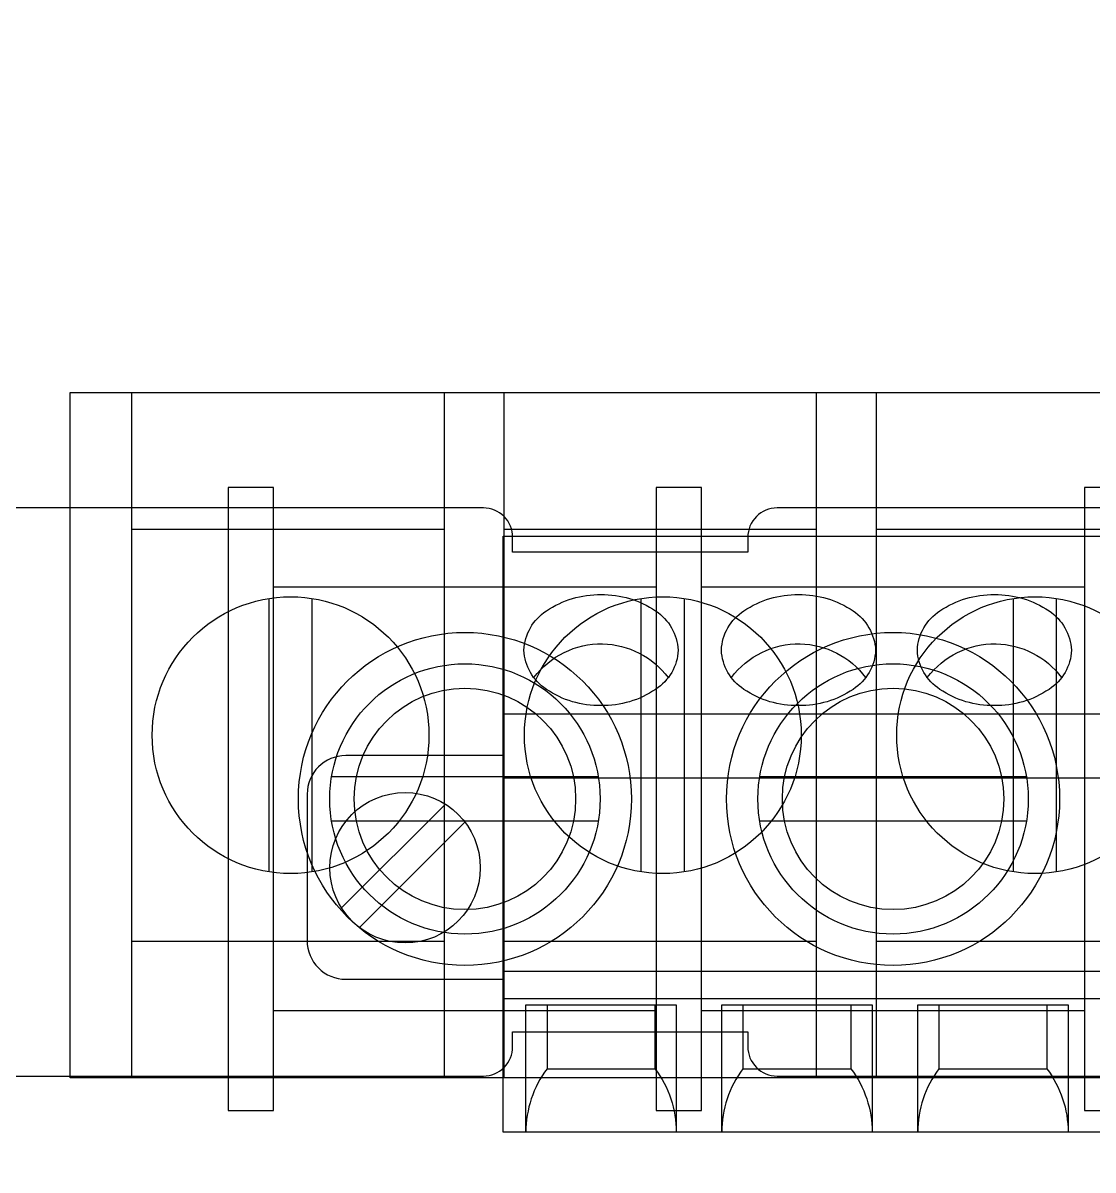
# Model space of a CAD drawing. Extents: x 0.3 to 23.7, y 0.2 to 17.5.
# Drawn here: x 20.304 to 21.396, y 2.016 to 3.187 of the extents above; entities that cross this region are included whole.
import ezdxf

# ---------------------------------------------------------------- set-up
doc = ezdxf.new("R2010")
doc.units = 0
doc.header["$MEASUREMENT"] = 0
for name, color, linetype in [('5_01__0-__EMPTY', 7, 'CONTINUOUS'), ('5_02__8-___4__ACI', 7, 'CONTINUOUS'), ('5_03__C-___4__DI_-__3__DO_', 7, 'CONTINUOUS'), ('5_04__2X___8__DO__STANDARD', 7, 'CONTINUOUS'), ('5_05__2A___8__DO__STANDARD', 7, 'CONTINUOUS'), ('5_06__2B___8__DO__STANDARD', 7, 'CONTINUOUS'), ('5_07__2C___8__DO__STANDARD', 7, 'CONTINUOUS'), ('5_08__3-___8__DI', 7, 'CONTINUOUS'), ('5_09__5-___8__AI', 7, 'CONTINUOUS'), ('5_10__6-___4__AI_-__4__AO_', 7, 'CONTINUOUS'), ('5_11__E___4__ACI_-__3__AVI', 7, 'CONTINUOUS'), ('7_00_____DWG', 7, 'CONTINUOUS')]:
    doc.layers.add(name, color=color, linetype=linetype)

msp = doc.modelspace()

# ---------------------------------------------------------------- linework, layer by layer
at = {"layer": '5_01__0-__EMPTY'}
for points in [[(22.0388, 2.6917), (21.0736, 2.6917, 0.414214), (21.0437, 2.6618), (21.0437, 2.6467), (20.8037, 2.6467), (20.8037, 2.6618, 0.414214), (20.7738, 2.6917), (19.8786, 2.6917, 0.414214)], [(19.8786, 2.1117), (20.7738, 2.1117, 0.414214), (20.8037, 2.1416), (20.8037, 2.1567), (21.0437, 2.1567), (21.0437, 2.1416, 0.414214), (21.0736, 2.1117), (22.0388, 2.1117, 0.414214)]]:
    msp.add_lwpolyline(points, format="xyb", dxfattribs=at)
at = {"layer": '5_02__8-___4__ACI'}
for points in [[(20.5596, 2.0765), (20.5596, 2.7126), (20.5133, 2.7126), (20.5133, 2.0765)], [(20.9966, 2.0765), (20.9966, 2.7126), (20.9503, 2.7126), (20.9503, 2.0765)], [(21.4336, 2.0765), (21.4336, 2.7126), (21.3873, 2.7126), (21.3873, 2.0765)]]:
    msp.add_lwpolyline(points, close=True, dxfattribs=at)
for points in [[(20.9503, 2.6108), (20.5596, 2.6108)], [(21.3873, 2.6108), (20.9966, 2.6108)], [(20.8911, 2.4171), (20.6188, 2.4171)], [(21.3281, 2.4171), (21.0558, 2.4171)], [(20.6188, 2.3721), (20.8911, 2.3721)], [(21.0558, 2.3721), (21.3281, 2.3721)], [(20.9503, 2.1783), (20.5596, 2.1783)], [(21.3873, 2.1783), (20.9966, 2.1783)]]:
    msp.add_lwpolyline(points, dxfattribs=at)
for centre, radius in [((20.755, 2.3946), 0.17), ((21.192, 2.3946), 0.17), ((20.755, 2.3946), 0.138), ((21.192, 2.3946), 0.138), ((20.755, 2.3946), 0.113), ((21.192, 2.3946), 0.113)]:
    msp.add_circle(centre, radius, dxfattribs=at)
at = {"layer": '5_03__C-___4__DI_-__3__DO_'}
msp.add_lwpolyline([(20.7939, 2.663), (22.3939, 2.663), (22.3939, 2.0543), (20.7939, 2.0543)], close=True, dxfattribs=at)
for points in [[(20.8152, 2.5465, -0.244062), (20.8382, 2.5866, -0.154167), (20.8939, 2.6032, -0.154167), (20.9496, 2.5866, -0.236767), (20.9727, 2.5465, -0.24406), (20.9496, 2.5065, -0.154167), (20.8939, 2.4899, -0.154167), (20.8382, 2.5065, -0.244061)], [(21.0168, 2.5465, -0.244062), (21.0398, 2.5866, -0.154167), (21.0955, 2.6032, -0.154167), (21.1512, 2.5866, -0.236767), (21.1742, 2.5465, -0.24406), (21.1512, 2.5065, -0.154167), (21.0955, 2.4899, -0.154167), (21.0398, 2.5065, -0.244061)], [(21.2168, 2.5465, -0.244062), (21.2398, 2.5866, -0.154167), (21.2955, 2.6032, -0.154167), (21.3512, 2.5866, -0.236767), (21.3742, 2.5465, -0.24406), (21.3512, 2.5065, -0.154167), (21.2955, 2.4899, -0.154167), (21.2398, 2.5065, -0.244061)]]:
    msp.add_lwpolyline(points, format="xyb", close=True, dxfattribs=at)
for points in [[(20.8253, 2.5185, -0.001746), (20.8254, 2.5186, -0.240907), (20.8955, 2.5529, -0.231198), (20.9624, 2.5186, -0.005828), (20.9627, 2.5187)], [(21.0268, 2.5185, -0.001746), (21.027, 2.5186, -0.240907), (21.0971, 2.5529, -0.231198), (21.164, 2.5186, -0.005828), (21.1643, 2.5187)], [(21.2268, 2.5185, -0.001746), (21.227, 2.5186, -0.240907), (21.2971, 2.5529, -0.231198), (21.364, 2.5186, -0.005828), (21.3643, 2.5187)], [(20.7939, 2.4388), (20.6333, 2.4388, 0.414169), (20.5939, 2.3995), (20.5939, 2.2499, 0.414258), (20.6333, 2.2105), (20.7939, 2.2105)], [(20.8388, 2.1844), (20.8388, 2.1192, 0.162853), (20.8172, 2.0543, 1.944453)], [(20.949, 2.1844), (20.949, 2.1192, -0.162853), (20.9707, 2.0543, -1.944453)], [(21.0388, 2.1844), (21.0388, 2.1192, 0.162853), (21.0172, 2.0543, 1.944453)], [(21.149, 2.1844), (21.149, 2.1192, -0.162853), (21.1707, 2.0543, -1.944453)], [(21.2388, 2.1844), (21.2388, 2.1192, 0.162853), (21.2172, 2.0543, 1.944453)], [(21.349, 2.1844), (21.349, 2.1192, -0.162853), (21.3707, 2.0543, -1.944453)]]:
    msp.add_lwpolyline(points, format="xyb", dxfattribs=at)
for points in [[(20.7939, 2.4814), (22.3939, 2.4814)], [(20.7939, 2.416), (22.3939, 2.416)], [(20.629, 2.2833), (20.735, 2.3893)], [(20.6474, 2.2633), (20.755, 2.3709)], [(20.7939, 2.2189), (22.3939, 2.2189)], [(20.7939, 2.191), (22.3939, 2.191)], [(20.8172, 2.0543), (20.8172, 2.1844), (20.9707, 2.1844), (20.9707, 2.0543)], [(21.0172, 2.0543), (21.0172, 2.1844), (21.1707, 2.1844), (21.1707, 2.0543)], [(21.2172, 2.0543), (21.2172, 2.1844), (21.3707, 2.1844), (21.3707, 2.0543)], [(20.8388, 2.1192), (20.949, 2.1192)], [(21.0388, 2.1192), (21.149, 2.1192)], [(21.2388, 2.1192), (21.349, 2.1192)]]:
    msp.add_lwpolyline(points, dxfattribs=at)
msp.add_circle((20.6939, 2.3244), 0.0768, dxfattribs=at)
at = {"layer": '5_04__2X___8__DO__STANDARD'}
msp.add_lwpolyline([(20.7939, 2.663), (22.3939, 2.663), (22.3939, 2.0543), (20.7939, 2.0543)], close=True, dxfattribs=at)
for points in [[(20.8152, 2.5465, -0.244062), (20.8382, 2.5866, -0.154167), (20.8939, 2.6032, -0.154167), (20.9496, 2.5866, -0.236767), (20.9727, 2.5465, -0.24406), (20.9496, 2.5065, -0.154167), (20.8939, 2.4899, -0.154167), (20.8382, 2.5065, -0.244061)], [(21.0168, 2.5465, -0.244062), (21.0398, 2.5866, -0.154167), (21.0955, 2.6032, -0.154167), (21.1512, 2.5866, -0.236767), (21.1742, 2.5465, -0.24406), (21.1512, 2.5065, -0.154167), (21.0955, 2.4899, -0.154167), (21.0398, 2.5065, -0.244061)], [(21.2168, 2.5465, -0.244062), (21.2398, 2.5866, -0.154167), (21.2955, 2.6032, -0.154167), (21.3512, 2.5866, -0.236767), (21.3742, 2.5465, -0.24406), (21.3512, 2.5065, -0.154167), (21.2955, 2.4899, -0.154167), (21.2398, 2.5065, -0.244061)]]:
    msp.add_lwpolyline(points, format="xyb", close=True, dxfattribs=at)
for points in [[(20.8253, 2.5185, -0.001746), (20.8254, 2.5186, -0.240907), (20.8955, 2.5529, -0.231198), (20.9624, 2.5186, -0.005828), (20.9627, 2.5187)], [(21.0268, 2.5185, -0.001746), (21.027, 2.5186, -0.240907), (21.0971, 2.5529, -0.231198), (21.164, 2.5186, -0.005828), (21.1643, 2.5187)], [(21.2268, 2.5185, -0.001746), (21.227, 2.5186, -0.240907), (21.2971, 2.5529, -0.231198), (21.364, 2.5186, -0.005828), (21.3643, 2.5187)], [(20.7939, 2.4388), (20.6333, 2.4388, 0.414169), (20.5939, 2.3995), (20.5939, 2.2499, 0.414258), (20.6333, 2.2105), (20.7939, 2.2105)], [(20.8388, 2.1844), (20.8388, 2.1192, 0.162853), (20.8172, 2.0543, 1.944453)], [(20.949, 2.1844), (20.949, 2.1192, -0.162853), (20.9707, 2.0543, -1.944453)], [(21.0388, 2.1844), (21.0388, 2.1192, 0.162853), (21.0172, 2.0543, 1.944453)], [(21.149, 2.1844), (21.149, 2.1192, -0.162853), (21.1707, 2.0543, -1.944453)], [(21.2388, 2.1844), (21.2388, 2.1192, 0.162853), (21.2172, 2.0543, 1.944453)], [(21.349, 2.1844), (21.349, 2.1192, -0.162853), (21.3707, 2.0543, -1.944453)]]:
    msp.add_lwpolyline(points, format="xyb", dxfattribs=at)
for points in [[(20.7939, 2.4814), (22.3939, 2.4814)], [(20.7939, 2.416), (22.3939, 2.416)], [(20.629, 2.2833), (20.735, 2.3893)], [(20.6474, 2.2633), (20.755, 2.3709)], [(20.7939, 2.2189), (22.3939, 2.2189)], [(20.7939, 2.191), (22.3939, 2.191)], [(20.8172, 2.0543), (20.8172, 2.1844), (20.9707, 2.1844), (20.9707, 2.0543)], [(21.0172, 2.0543), (21.0172, 2.1844), (21.1707, 2.1844), (21.1707, 2.0543)], [(21.2172, 2.0543), (21.2172, 2.1844), (21.3707, 2.1844), (21.3707, 2.0543)], [(20.8388, 2.1192), (20.949, 2.1192)], [(21.0388, 2.1192), (21.149, 2.1192)], [(21.2388, 2.1192), (21.349, 2.1192)]]:
    msp.add_lwpolyline(points, dxfattribs=at)
msp.add_circle((20.6939, 2.3244), 0.0768, dxfattribs=at)
at = {"layer": '5_05__2A___8__DO__STANDARD'}
msp.add_lwpolyline([(20.7939, 2.663), (22.3939, 2.663), (22.3939, 2.0543), (20.7939, 2.0543)], close=True, dxfattribs=at)
for points in [[(20.8152, 2.5465, -0.244062), (20.8382, 2.5866, -0.154167), (20.8939, 2.6032, -0.154167), (20.9496, 2.5866, -0.236767), (20.9727, 2.5465, -0.24406), (20.9496, 2.5065, -0.154167), (20.8939, 2.4899, -0.154167), (20.8382, 2.5065, -0.244061)], [(21.0168, 2.5465, -0.244062), (21.0398, 2.5866, -0.154167), (21.0955, 2.6032, -0.154167), (21.1512, 2.5866, -0.236767), (21.1742, 2.5465, -0.24406), (21.1512, 2.5065, -0.154167), (21.0955, 2.4899, -0.154167), (21.0398, 2.5065, -0.244061)], [(21.2168, 2.5465, -0.244062), (21.2398, 2.5866, -0.154167), (21.2955, 2.6032, -0.154167), (21.3512, 2.5866, -0.236767), (21.3742, 2.5465, -0.24406), (21.3512, 2.5065, -0.154167), (21.2955, 2.4899, -0.154167), (21.2398, 2.5065, -0.244061)]]:
    msp.add_lwpolyline(points, format="xyb", close=True, dxfattribs=at)
for points in [[(20.8253, 2.5185, -0.001746), (20.8254, 2.5186, -0.240907), (20.8955, 2.5529, -0.231198), (20.9624, 2.5186, -0.005828), (20.9627, 2.5187)], [(21.0268, 2.5185, -0.001746), (21.027, 2.5186, -0.240907), (21.0971, 2.5529, -0.231198), (21.164, 2.5186, -0.005828), (21.1643, 2.5187)], [(21.2268, 2.5185, -0.001746), (21.227, 2.5186, -0.240907), (21.2971, 2.5529, -0.231198), (21.364, 2.5186, -0.005828), (21.3643, 2.5187)], [(20.7939, 2.4388), (20.6333, 2.4388, 0.414169), (20.5939, 2.3995), (20.5939, 2.2499, 0.414258), (20.6333, 2.2105), (20.7939, 2.2105)], [(20.8388, 2.1844), (20.8388, 2.1192, 0.162853), (20.8172, 2.0543, 1.944453)], [(20.949, 2.1844), (20.949, 2.1192, -0.162853), (20.9707, 2.0543, -1.944453)], [(21.0388, 2.1844), (21.0388, 2.1192, 0.162853), (21.0172, 2.0543, 1.944453)], [(21.149, 2.1844), (21.149, 2.1192, -0.162853), (21.1707, 2.0543, -1.944453)], [(21.2388, 2.1844), (21.2388, 2.1192, 0.162853), (21.2172, 2.0543, 1.944453)], [(21.349, 2.1844), (21.349, 2.1192, -0.162853), (21.3707, 2.0543, -1.944453)]]:
    msp.add_lwpolyline(points, format="xyb", dxfattribs=at)
for points in [[(20.7939, 2.4814), (22.3939, 2.4814)], [(20.7939, 2.416), (22.3939, 2.416)], [(20.629, 2.2833), (20.735, 2.3893)], [(20.6474, 2.2633), (20.755, 2.3709)], [(20.7939, 2.2189), (22.3939, 2.2189)], [(20.7939, 2.191), (22.3939, 2.191)], [(20.8172, 2.0543), (20.8172, 2.1844), (20.9707, 2.1844), (20.9707, 2.0543)], [(21.0172, 2.0543), (21.0172, 2.1844), (21.1707, 2.1844), (21.1707, 2.0543)], [(21.2172, 2.0543), (21.2172, 2.1844), (21.3707, 2.1844), (21.3707, 2.0543)], [(20.8388, 2.1192), (20.949, 2.1192)], [(21.0388, 2.1192), (21.149, 2.1192)], [(21.2388, 2.1192), (21.349, 2.1192)]]:
    msp.add_lwpolyline(points, dxfattribs=at)
msp.add_circle((20.6939, 2.3244), 0.0768, dxfattribs=at)
at = {"layer": '5_06__2B___8__DO__STANDARD'}
msp.add_lwpolyline([(20.7939, 2.663), (22.3939, 2.663), (22.3939, 2.0543), (20.7939, 2.0543)], close=True, dxfattribs=at)
for points in [[(20.8152, 2.5465, -0.244062), (20.8382, 2.5866, -0.154167), (20.8939, 2.6032, -0.154167), (20.9496, 2.5866, -0.236767), (20.9727, 2.5465, -0.24406), (20.9496, 2.5065, -0.154167), (20.8939, 2.4899, -0.154167), (20.8382, 2.5065, -0.244061)], [(21.0168, 2.5465, -0.244062), (21.0398, 2.5866, -0.154167), (21.0955, 2.6032, -0.154167), (21.1512, 2.5866, -0.236767), (21.1742, 2.5465, -0.24406), (21.1512, 2.5065, -0.154167), (21.0955, 2.4899, -0.154167), (21.0398, 2.5065, -0.244061)], [(21.2168, 2.5465, -0.244062), (21.2398, 2.5866, -0.154167), (21.2955, 2.6032, -0.154167), (21.3512, 2.5866, -0.236767), (21.3742, 2.5465, -0.24406), (21.3512, 2.5065, -0.154167), (21.2955, 2.4899, -0.154167), (21.2398, 2.5065, -0.244061)]]:
    msp.add_lwpolyline(points, format="xyb", close=True, dxfattribs=at)
for points in [[(20.8253, 2.5185, -0.001746), (20.8254, 2.5186, -0.240907), (20.8955, 2.5529, -0.231198), (20.9624, 2.5186, -0.005828), (20.9627, 2.5187)], [(21.0268, 2.5185, -0.001746), (21.027, 2.5186, -0.240907), (21.0971, 2.5529, -0.231198), (21.164, 2.5186, -0.005828), (21.1643, 2.5187)], [(21.2268, 2.5185, -0.001746), (21.227, 2.5186, -0.240907), (21.2971, 2.5529, -0.231198), (21.364, 2.5186, -0.005828), (21.3643, 2.5187)], [(20.7939, 2.4388), (20.6333, 2.4388, 0.414169), (20.5939, 2.3995), (20.5939, 2.2499, 0.414258), (20.6333, 2.2105), (20.7939, 2.2105)], [(20.8388, 2.1844), (20.8388, 2.1192, 0.162853), (20.8172, 2.0543, 1.944453)], [(20.949, 2.1844), (20.949, 2.1192, -0.162853), (20.9707, 2.0543, -1.944453)], [(21.0388, 2.1844), (21.0388, 2.1192, 0.162853), (21.0172, 2.0543, 1.944453)], [(21.149, 2.1844), (21.149, 2.1192, -0.162853), (21.1707, 2.0543, -1.944453)], [(21.2388, 2.1844), (21.2388, 2.1192, 0.162853), (21.2172, 2.0543, 1.944453)], [(21.349, 2.1844), (21.349, 2.1192, -0.162853), (21.3707, 2.0543, -1.944453)]]:
    msp.add_lwpolyline(points, format="xyb", dxfattribs=at)
for points in [[(20.7939, 2.4814), (22.3939, 2.4814)], [(20.7939, 2.416), (22.3939, 2.416)], [(20.629, 2.2833), (20.735, 2.3893)], [(20.6474, 2.2633), (20.755, 2.3709)], [(20.7939, 2.2189), (22.3939, 2.2189)], [(20.7939, 2.191), (22.3939, 2.191)], [(20.8172, 2.0543), (20.8172, 2.1844), (20.9707, 2.1844), (20.9707, 2.0543)], [(21.0172, 2.0543), (21.0172, 2.1844), (21.1707, 2.1844), (21.1707, 2.0543)], [(21.2172, 2.0543), (21.2172, 2.1844), (21.3707, 2.1844), (21.3707, 2.0543)], [(20.8388, 2.1192), (20.949, 2.1192)], [(21.0388, 2.1192), (21.149, 2.1192)], [(21.2388, 2.1192), (21.349, 2.1192)]]:
    msp.add_lwpolyline(points, dxfattribs=at)
msp.add_circle((20.6939, 2.3244), 0.0768, dxfattribs=at)
at = {"layer": '5_07__2C___8__DO__STANDARD'}
msp.add_lwpolyline([(20.7939, 2.663), (22.3939, 2.663), (22.3939, 2.0543), (20.7939, 2.0543)], close=True, dxfattribs=at)
for points in [[(20.8152, 2.5465, -0.244062), (20.8382, 2.5866, -0.154167), (20.8939, 2.6032, -0.154167), (20.9496, 2.5866, -0.236767), (20.9727, 2.5465, -0.24406), (20.9496, 2.5065, -0.154167), (20.8939, 2.4899, -0.154167), (20.8382, 2.5065, -0.244061)], [(21.0168, 2.5465, -0.244062), (21.0398, 2.5866, -0.154167), (21.0955, 2.6032, -0.154167), (21.1512, 2.5866, -0.236767), (21.1742, 2.5465, -0.24406), (21.1512, 2.5065, -0.154167), (21.0955, 2.4899, -0.154167), (21.0398, 2.5065, -0.244061)], [(21.2168, 2.5465, -0.244062), (21.2398, 2.5866, -0.154167), (21.2955, 2.6032, -0.154167), (21.3512, 2.5866, -0.236767), (21.3742, 2.5465, -0.24406), (21.3512, 2.5065, -0.154167), (21.2955, 2.4899, -0.154167), (21.2398, 2.5065, -0.244061)]]:
    msp.add_lwpolyline(points, format="xyb", close=True, dxfattribs=at)
for points in [[(20.8253, 2.5185, -0.001746), (20.8254, 2.5186, -0.240907), (20.8955, 2.5529, -0.231198), (20.9624, 2.5186, -0.005828), (20.9627, 2.5187)], [(21.0268, 2.5185, -0.001746), (21.027, 2.5186, -0.240907), (21.0971, 2.5529, -0.231198), (21.164, 2.5186, -0.005828), (21.1643, 2.5187)], [(21.2268, 2.5185, -0.001746), (21.227, 2.5186, -0.240907), (21.2971, 2.5529, -0.231198), (21.364, 2.5186, -0.005828), (21.3643, 2.5187)], [(20.7939, 2.4388), (20.6333, 2.4388, 0.414169), (20.5939, 2.3995), (20.5939, 2.2499, 0.414258), (20.6333, 2.2105), (20.7939, 2.2105)], [(20.8388, 2.1844), (20.8388, 2.1192, 0.162853), (20.8172, 2.0543, 1.944453)], [(20.949, 2.1844), (20.949, 2.1192, -0.162853), (20.9707, 2.0543, -1.944453)], [(21.0388, 2.1844), (21.0388, 2.1192, 0.162853), (21.0172, 2.0543, 1.944453)], [(21.149, 2.1844), (21.149, 2.1192, -0.162853), (21.1707, 2.0543, -1.944453)], [(21.2388, 2.1844), (21.2388, 2.1192, 0.162853), (21.2172, 2.0543, 1.944453)], [(21.349, 2.1844), (21.349, 2.1192, -0.162853), (21.3707, 2.0543, -1.944453)]]:
    msp.add_lwpolyline(points, format="xyb", dxfattribs=at)
for points in [[(20.7939, 2.4814), (22.3939, 2.4814)], [(20.7939, 2.416), (22.3939, 2.416)], [(20.629, 2.2833), (20.735, 2.3893)], [(20.6474, 2.2633), (20.755, 2.3709)], [(20.7939, 2.2189), (22.3939, 2.2189)], [(20.7939, 2.191), (22.3939, 2.191)], [(20.8172, 2.0543), (20.8172, 2.1844), (20.9707, 2.1844), (20.9707, 2.0543)], [(21.0172, 2.0543), (21.0172, 2.1844), (21.1707, 2.1844), (21.1707, 2.0543)], [(21.2172, 2.0543), (21.2172, 2.1844), (21.3707, 2.1844), (21.3707, 2.0543)], [(20.8388, 2.1192), (20.949, 2.1192)], [(21.0388, 2.1192), (21.149, 2.1192)], [(21.2388, 2.1192), (21.349, 2.1192)]]:
    msp.add_lwpolyline(points, dxfattribs=at)
msp.add_circle((20.6939, 2.3244), 0.0768, dxfattribs=at)
at = {"layer": '5_08__3-___8__DI'}
msp.add_lwpolyline([(20.7939, 2.663), (22.3939, 2.663), (22.3939, 2.0543), (20.7939, 2.0543)], close=True, dxfattribs=at)
for points in [[(20.8152, 2.5465, -0.244062), (20.8382, 2.5866, -0.154167), (20.8939, 2.6032, -0.154167), (20.9496, 2.5866, -0.236767), (20.9727, 2.5465, -0.24406), (20.9496, 2.5065, -0.154167), (20.8939, 2.4899, -0.154167), (20.8382, 2.5065, -0.244061)], [(21.0168, 2.5465, -0.244062), (21.0398, 2.5866, -0.154167), (21.0955, 2.6032, -0.154167), (21.1512, 2.5866, -0.236767), (21.1742, 2.5465, -0.24406), (21.1512, 2.5065, -0.154167), (21.0955, 2.4899, -0.154167), (21.0398, 2.5065, -0.244061)], [(21.2168, 2.5465, -0.244062), (21.2398, 2.5866, -0.154167), (21.2955, 2.6032, -0.154167), (21.3512, 2.5866, -0.236767), (21.3742, 2.5465, -0.24406), (21.3512, 2.5065, -0.154167), (21.2955, 2.4899, -0.154167), (21.2398, 2.5065, -0.244061)]]:
    msp.add_lwpolyline(points, format="xyb", close=True, dxfattribs=at)
for points in [[(20.8253, 2.5185, -0.001746), (20.8254, 2.5186, -0.240907), (20.8955, 2.5529, -0.231198), (20.9624, 2.5186, -0.005828), (20.9627, 2.5187)], [(21.0268, 2.5185, -0.001746), (21.027, 2.5186, -0.240907), (21.0971, 2.5529, -0.231198), (21.164, 2.5186, -0.005828), (21.1643, 2.5187)], [(21.2268, 2.5185, -0.001746), (21.227, 2.5186, -0.240907), (21.2971, 2.5529, -0.231198), (21.364, 2.5186, -0.005828), (21.3643, 2.5187)], [(20.7939, 2.4388), (20.6333, 2.4388, 0.414169), (20.5939, 2.3995), (20.5939, 2.2499, 0.414258), (20.6333, 2.2105), (20.7939, 2.2105)], [(20.8388, 2.1844), (20.8388, 2.1192, 0.162853), (20.8172, 2.0543, 1.944453)], [(20.949, 2.1844), (20.949, 2.1192, -0.162853), (20.9707, 2.0543, -1.944453)], [(21.0388, 2.1844), (21.0388, 2.1192, 0.162853), (21.0172, 2.0543, 1.944453)], [(21.149, 2.1844), (21.149, 2.1192, -0.162853), (21.1707, 2.0543, -1.944453)], [(21.2388, 2.1844), (21.2388, 2.1192, 0.162853), (21.2172, 2.0543, 1.944453)], [(21.349, 2.1844), (21.349, 2.1192, -0.162853), (21.3707, 2.0543, -1.944453)]]:
    msp.add_lwpolyline(points, format="xyb", dxfattribs=at)
for points in [[(20.7939, 2.4814), (22.3939, 2.4814)], [(20.7939, 2.416), (22.3939, 2.416)], [(20.629, 2.2833), (20.735, 2.3893)], [(20.6474, 2.2633), (20.755, 2.3709)], [(20.7939, 2.2189), (22.3939, 2.2189)], [(20.7939, 2.191), (22.3939, 2.191)], [(20.8172, 2.0543), (20.8172, 2.1844), (20.9707, 2.1844), (20.9707, 2.0543)], [(21.0172, 2.0543), (21.0172, 2.1844), (21.1707, 2.1844), (21.1707, 2.0543)], [(21.2172, 2.0543), (21.2172, 2.1844), (21.3707, 2.1844), (21.3707, 2.0543)], [(20.8388, 2.1192), (20.949, 2.1192)], [(21.0388, 2.1192), (21.149, 2.1192)], [(21.2388, 2.1192), (21.349, 2.1192)]]:
    msp.add_lwpolyline(points, dxfattribs=at)
msp.add_circle((20.6939, 2.3244), 0.0768, dxfattribs=at)
at = {"layer": '5_09__5-___8__AI'}
msp.add_lwpolyline([(20.7939, 2.663), (22.3939, 2.663), (22.3939, 2.0543), (20.7939, 2.0543)], close=True, dxfattribs=at)
for points in [[(20.8152, 2.5465, -0.244062), (20.8382, 2.5866, -0.154167), (20.8939, 2.6032, -0.154167), (20.9496, 2.5866, -0.236767), (20.9727, 2.5465, -0.24406), (20.9496, 2.5065, -0.154167), (20.8939, 2.4899, -0.154167), (20.8382, 2.5065, -0.244061)], [(21.0168, 2.5465, -0.244062), (21.0398, 2.5866, -0.154167), (21.0955, 2.6032, -0.154167), (21.1512, 2.5866, -0.236767), (21.1742, 2.5465, -0.24406), (21.1512, 2.5065, -0.154167), (21.0955, 2.4899, -0.154167), (21.0398, 2.5065, -0.244061)], [(21.2168, 2.5465, -0.244062), (21.2398, 2.5866, -0.154167), (21.2955, 2.6032, -0.154167), (21.3512, 2.5866, -0.236767), (21.3742, 2.5465, -0.24406), (21.3512, 2.5065, -0.154167), (21.2955, 2.4899, -0.154167), (21.2398, 2.5065, -0.244061)]]:
    msp.add_lwpolyline(points, format="xyb", close=True, dxfattribs=at)
for points in [[(20.8253, 2.5185, -0.001746), (20.8254, 2.5186, -0.240907), (20.8955, 2.5529, -0.231198), (20.9624, 2.5186, -0.005828), (20.9627, 2.5187)], [(21.0268, 2.5185, -0.001746), (21.027, 2.5186, -0.240907), (21.0971, 2.5529, -0.231198), (21.164, 2.5186, -0.005828), (21.1643, 2.5187)], [(21.2268, 2.5185, -0.001746), (21.227, 2.5186, -0.240907), (21.2971, 2.5529, -0.231198), (21.364, 2.5186, -0.005828), (21.3643, 2.5187)], [(20.7939, 2.4388), (20.6333, 2.4388, 0.414169), (20.5939, 2.3995), (20.5939, 2.2499, 0.414258), (20.6333, 2.2105), (20.7939, 2.2105)], [(20.8388, 2.1844), (20.8388, 2.1192, 0.162853), (20.8172, 2.0543, 1.944453)], [(20.949, 2.1844), (20.949, 2.1192, -0.162853), (20.9707, 2.0543, -1.944453)], [(21.0388, 2.1844), (21.0388, 2.1192, 0.162853), (21.0172, 2.0543, 1.944453)], [(21.149, 2.1844), (21.149, 2.1192, -0.162853), (21.1707, 2.0543, -1.944453)], [(21.2388, 2.1844), (21.2388, 2.1192, 0.162853), (21.2172, 2.0543, 1.944453)], [(21.349, 2.1844), (21.349, 2.1192, -0.162853), (21.3707, 2.0543, -1.944453)]]:
    msp.add_lwpolyline(points, format="xyb", dxfattribs=at)
for points in [[(20.7939, 2.4814), (22.3939, 2.4814)], [(20.7939, 2.416), (22.3939, 2.416)], [(20.629, 2.2833), (20.735, 2.3893)], [(20.6474, 2.2633), (20.755, 2.3709)], [(20.7939, 2.2189), (22.3939, 2.2189)], [(20.7939, 2.191), (22.3939, 2.191)], [(20.8172, 2.0543), (20.8172, 2.1844), (20.9707, 2.1844), (20.9707, 2.0543)], [(21.0172, 2.0543), (21.0172, 2.1844), (21.1707, 2.1844), (21.1707, 2.0543)], [(21.2172, 2.0543), (21.2172, 2.1844), (21.3707, 2.1844), (21.3707, 2.0543)], [(20.8388, 2.1192), (20.949, 2.1192)], [(21.0388, 2.1192), (21.149, 2.1192)], [(21.2388, 2.1192), (21.349, 2.1192)]]:
    msp.add_lwpolyline(points, dxfattribs=at)
msp.add_circle((20.6939, 2.3244), 0.0768, dxfattribs=at)
at = {"layer": '5_10__6-___4__AI_-__4__AO_'}
msp.add_lwpolyline([(20.7939, 2.663), (22.3939, 2.663), (22.3939, 2.0543), (20.7939, 2.0543)], close=True, dxfattribs=at)
for points in [[(20.8152, 2.5465, -0.244062), (20.8382, 2.5866, -0.154167), (20.8939, 2.6032, -0.154167), (20.9496, 2.5866, -0.236767), (20.9727, 2.5465, -0.24406), (20.9496, 2.5065, -0.154167), (20.8939, 2.4899, -0.154167), (20.8382, 2.5065, -0.244061)], [(21.0168, 2.5465, -0.244062), (21.0398, 2.5866, -0.154167), (21.0955, 2.6032, -0.154167), (21.1512, 2.5866, -0.236767), (21.1742, 2.5465, -0.24406), (21.1512, 2.5065, -0.154167), (21.0955, 2.4899, -0.154167), (21.0398, 2.5065, -0.244061)], [(21.2168, 2.5465, -0.244062), (21.2398, 2.5866, -0.154167), (21.2955, 2.6032, -0.154167), (21.3512, 2.5866, -0.236767), (21.3742, 2.5465, -0.24406), (21.3512, 2.5065, -0.154167), (21.2955, 2.4899, -0.154167), (21.2398, 2.5065, -0.244061)]]:
    msp.add_lwpolyline(points, format="xyb", close=True, dxfattribs=at)
for points in [[(20.8253, 2.5185, -0.001746), (20.8254, 2.5186, -0.240907), (20.8955, 2.5529, -0.231198), (20.9624, 2.5186, -0.005828), (20.9627, 2.5187)], [(21.0268, 2.5185, -0.001746), (21.027, 2.5186, -0.240907), (21.0971, 2.5529, -0.231198), (21.164, 2.5186, -0.005828), (21.1643, 2.5187)], [(21.2268, 2.5185, -0.001746), (21.227, 2.5186, -0.240907), (21.2971, 2.5529, -0.231198), (21.364, 2.5186, -0.005828), (21.3643, 2.5187)], [(20.7939, 2.4388), (20.6333, 2.4388, 0.414169), (20.5939, 2.3995), (20.5939, 2.2499, 0.414258), (20.6333, 2.2105), (20.7939, 2.2105)], [(20.8388, 2.1844), (20.8388, 2.1192, 0.162853), (20.8172, 2.0543, 1.944453)], [(20.949, 2.1844), (20.949, 2.1192, -0.162853), (20.9707, 2.0543, -1.944453)], [(21.0388, 2.1844), (21.0388, 2.1192, 0.162853), (21.0172, 2.0543, 1.944453)], [(21.149, 2.1844), (21.149, 2.1192, -0.162853), (21.1707, 2.0543, -1.944453)], [(21.2388, 2.1844), (21.2388, 2.1192, 0.162853), (21.2172, 2.0543, 1.944453)], [(21.349, 2.1844), (21.349, 2.1192, -0.162853), (21.3707, 2.0543, -1.944453)]]:
    msp.add_lwpolyline(points, format="xyb", dxfattribs=at)
for points in [[(20.7939, 2.4814), (22.3939, 2.4814)], [(20.7939, 2.416), (22.3939, 2.416)], [(20.629, 2.2833), (20.735, 2.3893)], [(20.6474, 2.2633), (20.755, 2.3709)], [(20.7939, 2.2189), (22.3939, 2.2189)], [(20.7939, 2.191), (22.3939, 2.191)], [(20.8172, 2.0543), (20.8172, 2.1844), (20.9707, 2.1844), (20.9707, 2.0543)], [(21.0172, 2.0543), (21.0172, 2.1844), (21.1707, 2.1844), (21.1707, 2.0543)], [(21.2172, 2.0543), (21.2172, 2.1844), (21.3707, 2.1844), (21.3707, 2.0543)], [(20.8388, 2.1192), (20.949, 2.1192)], [(21.0388, 2.1192), (21.149, 2.1192)], [(21.2388, 2.1192), (21.349, 2.1192)]]:
    msp.add_lwpolyline(points, dxfattribs=at)
msp.add_circle((20.6939, 2.3244), 0.0768, dxfattribs=at)
at = {"layer": '5_11__E___4__ACI_-__3__AVI'}
msp.add_lwpolyline([(20.352, 2.8097), (22.697, 2.8097), (22.697, 2.1097), (20.352, 2.1097)], close=True, dxfattribs=at)
for points in [[(20.4149, 2.1097), (20.4149, 2.8097)], [(20.734, 2.1097), (20.734, 2.8097)], [(20.795, 2.1097), (20.795, 2.8097)], [(21.114, 2.1097), (21.114, 2.8097)], [(21.175, 2.1097), (21.175, 2.8097)], [(20.4149, 2.67), (20.734, 2.67)], [(20.795, 2.67), (21.114, 2.67)], [(21.175, 2.67), (21.4941, 2.67)], [(20.555, 2.3202), (20.555, 2.5993)], [(20.599, 2.3202), (20.599, 2.5993)], [(20.935, 2.3202), (20.935, 2.5993)], [(20.979, 2.3202), (20.979, 2.5993)], [(21.315, 2.3202), (21.315, 2.5993)], [(21.359, 2.3202), (21.359, 2.5993)], [(20.4149, 2.2494), (20.734, 2.2494)], [(20.795, 2.2494), (21.114, 2.2494)], [(21.175, 2.2494), (21.4941, 2.2494)]]:
    msp.add_lwpolyline(points, dxfattribs=at)
for centre in [(20.577, 2.4597), (20.957, 2.4597), (21.337, 2.4597)]:
    msp.add_circle(centre, 0.1413, dxfattribs=at)
at = {"layer": '7_00_____DWG'}
msp.add_lwpolyline([(17.9705, 8.8523), (22.6358, 8.8523, -0.414214), (22.7146, 8.7735), (22.7146, 8.685, 0.414214), (22.8327, 8.5669), (22.9213, 8.5669, -0.414213), (23, 8.4881), (23, 1.933, -0.414213), (22.9213, 1.8543), (22.8327, 1.8543, 0.414213), (22.7146, 1.7361), (22.7146, 1.6476, -0.414213), (22.6358, 1.5688, -0.000001), (17.9705, 1.5688, -0.414214), (17.8917, 1.6476), (17.8917, 1.7361, 0.414214), (17.7736, 1.8543), (17.685, 1.8543, -0.414214), (17.6063, 1.933), (17.6063, 8.4881, -0.414213), (17.685, 8.5669), (17.7736, 8.5669, 0.414213), (17.8917, 8.685), (17.8917, 8.7735, -0.414213)], format="xyb", close=True, dxfattribs=at)

doc.saveas('drawing.dxf')
